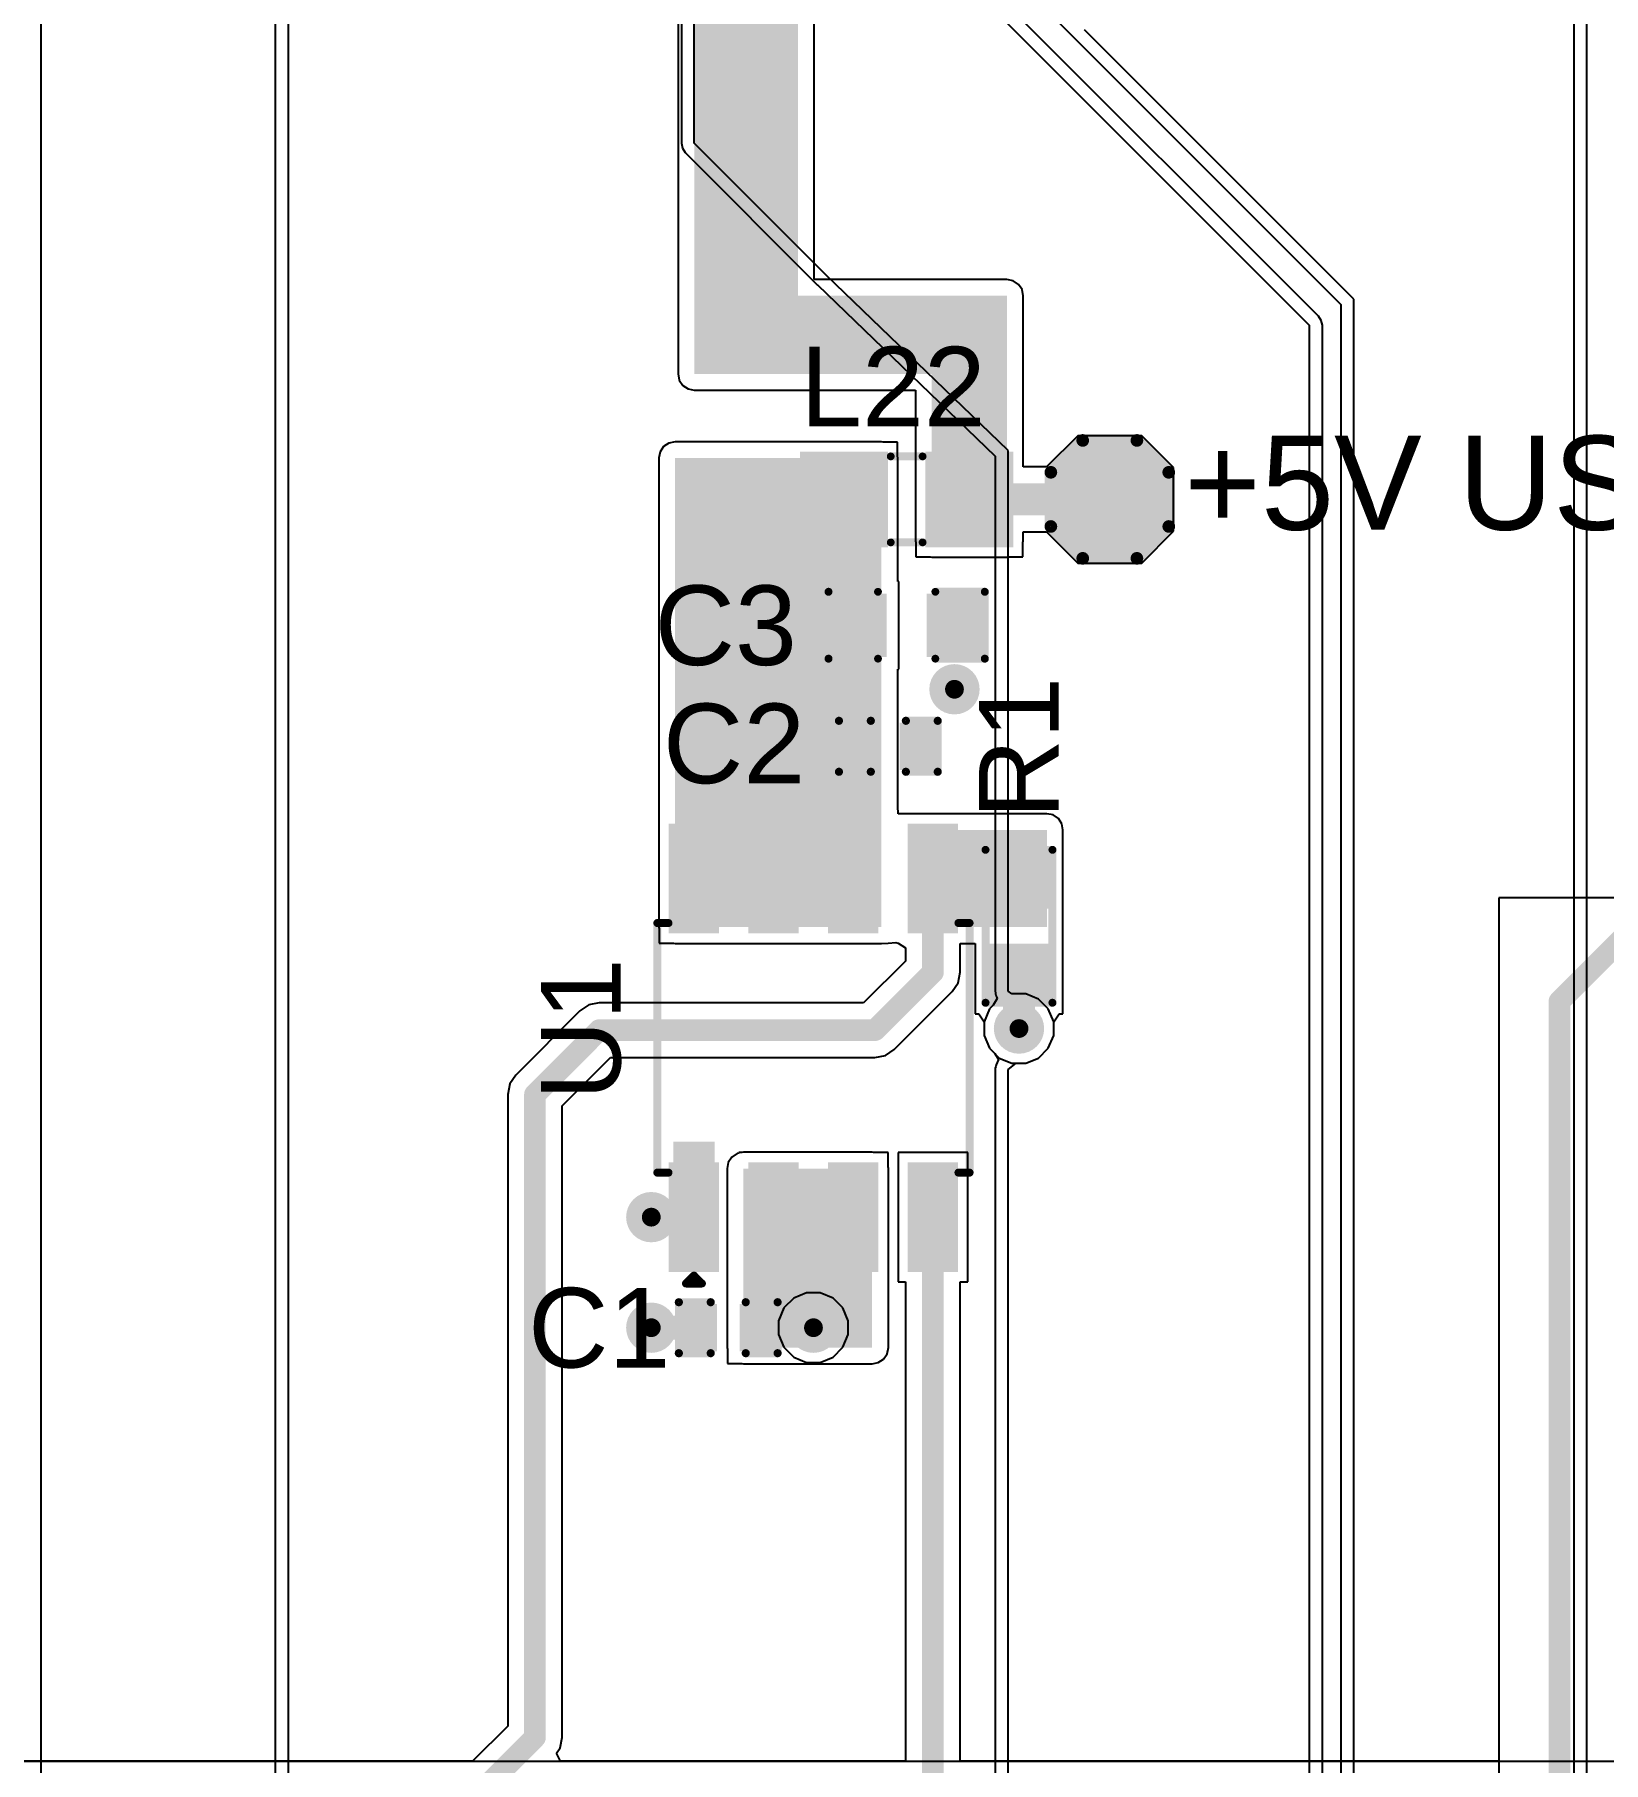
# Model space of a CAD drawing. Header units: millimetres. Extents: x 0 to 6.84, y 0 to 5.18.
# Drawn here: x 4.331 to 5.316, y 3.013 to 4.098 of the extents above; entities that cross this region are included whole.
import ezdxf

# ---------------------------------------------------------------- set-up
doc = ezdxf.new("R2010")
doc.units = ezdxf.units.MM
doc.header["$MEASUREMENT"] = 0
for name, color, linetype in [('BottomLayer', 5, 'Continuous'), ('BottomSolder', 6, 'Continuous'), ('TopLayer', 1, 'Continuous'), ('TopOverlay', 2, 'Continuous'), ('TopPaste', 8, 'Continuous'), ('TopSolder', 216, 'Continuous'), ('ViaHoleLayer', 16, 'Continuous')]:
    doc.layers.add(name, color=color, linetype=linetype)
doc.styles.add('Arial', font='', dxfattribs={"height": 0.2})
doc.styles.get('Arial').set_extended_font_data('Arial')

# ---------------------------------------------------------------- blocks, each defined once
blk = doc.blocks.new('SOIC_8_12')
at = {"layer": 'TopLayer'}
for points in [[(-0.0758, 0.0868), (-0.0758, 0.0632), (-0.1368, 0.0632), (-0.1368, 0.0868)], [(0.1368, 0.0868), (0.1368, 0.0632), (0.0758, 0.0632), (0.0758, 0.0868)], [(-0.0758, 0.0368), (-0.0758, 0.0132), (-0.1368, 0.0132), (-0.1368, 0.0368)], [(0.1368, 0.0368), (0.1368, 0.0132), (0.0758, 0.0132), (0.0758, 0.0368)], [(-0.0758, -0.0132), (-0.0758, -0.0368), (-0.1368, -0.0368), (-0.1368, -0.0132)], [(0.1368, -0.0132), (0.1368, -0.0368), (0.0758, -0.0368), (0.0758, -0.0132)], [(-0.0758, -0.0632), (-0.0758, -0.0868), (-0.1368, -0.0868), (-0.1368, -0.0632)], [(0.1368, -0.0632), (0.1368, -0.0868), (0.0758, -0.0868), (0.0758, -0.0632)]]:
    blk.add_hatch(color=1, dxfattribs=at).paths.add_polyline_path(points)
at = {"layer": 'TopOverlay'}
blk.add_hatch(color=2, dxfattribs=at).paths.add_polyline_path([(-0.072, 0.062), (-0.059, 0.062), (-0.059, 0.088), (-0.072, 0.088)])
at = {"layer": 'TopPaste'}
for points in [[(-0.0758, 0.0868), (-0.0758, 0.0632), (-0.1368, 0.0632), (-0.1368, 0.0868)], [(0.1368, 0.0868), (0.1368, 0.0632), (0.0758, 0.0632), (0.0758, 0.0868)], [(-0.0758, 0.0368), (-0.0758, 0.0132), (-0.1368, 0.0132), (-0.1368, 0.0368)], [(0.1368, 0.0368), (0.1368, 0.0132), (0.0758, 0.0132), (0.0758, 0.0368)], [(-0.0758, -0.0132), (-0.0758, -0.0368), (-0.1368, -0.0368), (-0.1368, -0.0132)], [(0.1368, -0.0132), (0.1368, -0.0368), (0.0758, -0.0368), (0.0758, -0.0132)], [(-0.0758, -0.0632), (-0.0758, -0.0868), (-0.1368, -0.0868), (-0.1368, -0.0632)], [(0.1368, -0.0632), (0.1368, -0.0868), (0.0758, -0.0868), (0.0758, -0.0632)]]:
    blk.add_hatch(color=8, dxfattribs=at).paths.add_polyline_path(points)
at = {"layer": 'TopSolder'}
for points in [[(-0.0718, 0.0908), (-0.0718, 0.0592), (-0.1408, 0.0592), (-0.1408, 0.0908)], [(0.1408, 0.0908), (0.1408, 0.0592), (0.0718, 0.0592), (0.0718, 0.0908)], [(-0.0718, 0.0408), (-0.0718, 0.0092), (-0.1408, 0.0092), (-0.1408, 0.0408)], [(0.1408, 0.0408), (0.1408, 0.0092), (0.0718, 0.0092), (0.0718, 0.0408)], [(-0.0718, -0.0092), (-0.0718, -0.0408), (-0.1408, -0.0408), (-0.1408, -0.0092)], [(0.1408, -0.0092), (0.1408, -0.0408), (0.0718, -0.0408), (0.0718, -0.0092)], [(-0.0718, -0.0592), (-0.0718, -0.0908), (-0.1408, -0.0908), (-0.1408, -0.0592)], [(0.1408, -0.0592), (0.1408, -0.0908), (0.0718, -0.0908), (0.0718, -0.0592)]]:
    blk.add_hatch(color=216, dxfattribs=at).paths.add_polyline_path(points)
at = {"layer": 'TopOverlay', "const_width": 0.005}
for points in [[(-0.0784, 0.098), (0.0784, 0.098)], [(-0.0784, 0.098), (-0.0784, 0.091)], [(0.0784, 0.098), (0.0784, 0.091)], [(-0.148, 0.08), (-0.148, 0.07)], [(-0.148, 0.08), (-0.143, 0.075)], [(-0.143, 0.075), (-0.148, 0.07)], [(-0.0784, -0.091), (-0.0784, -0.098)], [(-0.0784, -0.098), (0.0784, -0.098)], [(0.0784, -0.091), (0.0784, -0.098)]]:
    blk.add_lwpolyline(points, dxfattribs=at)
at = {"layer": 'TopOverlay', "const_width": 0.0025}
for points in [[(-0.0796, 0.098, 1), (-0.0771, 0.098, 1)], [(-0.0796, 0.098, 1), (-0.0771, 0.098, 1)], [(0.0771, 0.098, 1), (0.0796, 0.098, 1)], [(0.0771, 0.098, 1), (0.0796, 0.098, 1)], [(-0.0796, 0.091, 1), (-0.0771, 0.091, 1)], [(0.0771, 0.091, 1), (0.0796, 0.091, 1)], [(-0.1492, 0.08, 1), (-0.1467, 0.08, 1)], [(-0.1492, 0.08, 1), (-0.1467, 0.08, 1)], [(-0.1442, 0.075, 1), (-0.1417, 0.075, 1)], [(-0.1442, 0.075, 1), (-0.1417, 0.075, 1)], [(-0.1492, 0.07, 1), (-0.1467, 0.07, 1)], [(-0.1492, 0.07, 1), (-0.1467, 0.07, 1)], [(-0.0796, -0.091, 1), (-0.0771, -0.091, 1)], [(-0.0796, -0.098, 1), (-0.0771, -0.098, 1)], [(-0.0796, -0.098, 1), (-0.0771, -0.098, 1)], [(0.0771, -0.091, 1), (0.0796, -0.091, 1)], [(0.0771, -0.098, 1), (0.0796, -0.098, 1)], [(0.0771, -0.098, 1), (0.0796, -0.098, 1)]]:
    blk.add_lwpolyline(points, format="xyb", close=True, dxfattribs=at)
blk = doc.blocks.new('T__________31')
at = {"layer": 'TopLayer'}
blk.add_hatch(color=1, dxfattribs=at).paths.add_polyline_path([(0.015, 0.03), (-0.015, 0.03), (-0.03, 0.015), (-0.03, -0.015), (-0.015, -0.03), (0.015, -0.03), (0.03, -0.015), (0.03, 0.015)])
at = {"layer": 'TopPaste'}
blk.add_hatch(color=8, dxfattribs=at).paths.add_polyline_path([(0.015, 0.03), (-0.015, 0.03), (-0.03, 0.015), (-0.03, -0.015), (-0.015, -0.03), (0.015, -0.03), (0.03, -0.015), (0.03, 0.015)])
at = {"layer": 'TopSolder'}
blk.add_hatch(color=216, dxfattribs=at).paths.add_polyline_path([(0.017, 0.034), (-0.017, 0.034), (-0.034, 0.017), (-0.034, -0.017), (-0.017, -0.034), (0.017, -0.034), (0.034, -0.017), (0.034, 0.017)])
at = {"layer": 'TopOverlay', "const_width": 0.00787}
for points in [[(-0.017, 0.037), (-0.037, 0.017)], [(-0.017, 0.037), (0.017, 0.037)], [(0.017, 0.037), (0.037, 0.017)], [(-0.037, 0.017), (-0.037, -0.017)], [(0.037, 0.017), (0.037, -0.017)], [(-0.037, -0.017), (-0.017, -0.037)], [(0.037, -0.017), (0.017, -0.037)], [(-0.017, -0.037), (0.017, -0.037)]]:
    blk.add_lwpolyline(points, dxfattribs=at)
at = {"layer": 'TopOverlay', "const_width": 0.00394}
for points in [[(-0.019, 0.037, 1), (-0.015, 0.037, 1)], [(-0.019, 0.037, 1), (-0.015, 0.037, 1)], [(0.015, 0.037, 1), (0.019, 0.037, 1)], [(0.015, 0.037, 1), (0.019, 0.037, 1)], [(-0.039, 0.017, 1), (-0.035, 0.017, 1)], [(-0.039, 0.017, 1), (-0.035, 0.017, 1)], [(0.035, 0.017, 1), (0.039, 0.017, 1)], [(0.035, 0.017, 1), (0.039, 0.017, 1)], [(-0.039, -0.017, 1), (-0.035, -0.017, 1)], [(-0.039, -0.017, 1), (-0.035, -0.017, 1)], [(0.035, -0.017, 1), (0.039, -0.017, 1)], [(0.035, -0.017, 1), (0.039, -0.017, 1)], [(-0.019, -0.037, 1), (-0.015, -0.037, 1)], [(-0.019, -0.037, 1), (-0.015, -0.037, 1)], [(0.015, -0.037, 1), (0.019, -0.037, 1)], [(0.015, -0.037, 1), (0.019, -0.037, 1)]]:
    blk.add_lwpolyline(points, format="xyb", close=True, dxfattribs=at)
blk = doc.blocks.new('R___0603_54')
at = {"layer": 'TopLayer'}
for points in [[(-0.015, 0.0175), (-0.015, -0.0175), (-0.045, -0.0175), (-0.045, 0.0175)], [(0.045, 0.0175), (0.045, -0.0175), (0.015, -0.0175), (0.015, 0.0175)]]:
    blk.add_hatch(color=1, dxfattribs=at).paths.add_polyline_path(points)
at = {"layer": 'TopPaste'}
for points in [[(-0.015, 0.0175), (-0.015, -0.0175), (-0.045, -0.0175), (-0.045, 0.0175)], [(0.045, 0.0175), (0.045, -0.0175), (0.015, -0.0175), (0.015, 0.0175)]]:
    blk.add_hatch(color=8, dxfattribs=at).paths.add_polyline_path(points)
at = {"layer": 'TopSolder'}
for points in [[(-0.011, 0.0215), (-0.011, -0.0215), (-0.049, -0.0215), (-0.049, 0.0215)], [(0.049, 0.0215), (0.049, -0.0215), (0.011, -0.0215), (0.011, 0.0215)]]:
    blk.add_hatch(color=216, dxfattribs=at).paths.add_polyline_path(points)
at = {"layer": 'TopOverlay', "const_width": 0.005}
for points in [[(0.048, 0.021), (-0.048, 0.021)], [(-0.048, -0.021), (-0.048, 0.021)], [(0.048, -0.021), (0.048, 0.021)], [(0.048, -0.021), (-0.048, -0.021)]]:
    blk.add_lwpolyline(points, dxfattribs=at)
at = {"layer": 'TopOverlay', "const_width": 0.0025}
for points in [[(-0.04925, 0.021, 1), (-0.04675, 0.021, 1)], [(-0.04925, 0.021, 1), (-0.04675, 0.021, 1)], [(0.04675, 0.021, 1), (0.04925, 0.021, 1)], [(0.04675, 0.021, 1), (0.04925, 0.021, 1)], [(-0.04925, -0.021, 1), (-0.04675, -0.021, 1)], [(-0.04925, -0.021, 1), (-0.04675, -0.021, 1)], [(0.04675, -0.021, 1), (0.04925, -0.021, 1)], [(0.04675, -0.021, 1), (0.04925, -0.021, 1)]]:
    blk.add_lwpolyline(points, format="xyb", close=True, dxfattribs=at)
blk = doc.blocks.new('I___0805_62')
at = {"layer": 'TopLayer'}
for points in [[(-0.063, 0.026), (-0.0157, 0.026), (-0.0157, -0.026), (-0.063, -0.026)], [(0.0157, 0.026), (0.063, 0.026), (0.063, -0.026), (0.0157, -0.026)]]:
    blk.add_hatch(color=1, dxfattribs=at).paths.add_polyline_path(points)
at = {"layer": 'TopPaste'}
for points in [[(-0.063, 0.026), (-0.0157, 0.026), (-0.0157, -0.026), (-0.063, -0.026)], [(0.0157, 0.026), (0.063, 0.026), (0.063, -0.026), (0.0157, -0.026)]]:
    blk.add_hatch(color=8, dxfattribs=at).paths.add_polyline_path(points)
at = {"layer": 'TopSolder'}
for points in [[(-0.067, 0.03), (-0.0117, 0.03), (-0.0117, -0.03), (-0.067, -0.03)], [(0.0117, 0.03), (0.067, 0.03), (0.067, -0.03), (0.0117, -0.03)]]:
    blk.add_hatch(color=216, dxfattribs=at).paths.add_polyline_path(points)
at = {"layer": 'TopOverlay', "const_width": 0.005}
for points in [[(-0.01, 0.027), (0.01, 0.027)], [(-0.01, -0.027), (0.01, -0.027)]]:
    blk.add_lwpolyline(points, dxfattribs=at)
at = {"layer": 'TopOverlay', "const_width": 0.0025}
for points in [[(-0.0112, 0.027, 1), (-0.0088, 0.027, 1)], [(0.0088, 0.027, 1), (0.0112, 0.027, 1)], [(-0.0112, -0.027, 1), (-0.0088, -0.027, 1)], [(0.0088, -0.027, 1), (0.0112, -0.027, 1)]]:
    blk.add_lwpolyline(points, format="xyb", close=True, dxfattribs=at)
blk = doc.blocks.new('C___0603_108')
at = {"layer": 'TopLayer'}
for points in [[(-0.015, 0.0175), (-0.015, -0.0175), (-0.045, -0.0175), (-0.045, 0.0175)], [(0.045, 0.0175), (0.045, -0.0175), (0.015, -0.0175), (0.015, 0.0175)]]:
    blk.add_hatch(color=1, dxfattribs=at).paths.add_polyline_path(points)
at = {"layer": 'TopPaste'}
for points in [[(-0.015, 0.0175), (-0.015, -0.0175), (-0.045, -0.0175), (-0.045, 0.0175)], [(0.045, 0.0175), (0.045, -0.0175), (0.015, -0.0175), (0.015, 0.0175)]]:
    blk.add_hatch(color=8, dxfattribs=at).paths.add_polyline_path(points)
at = {"layer": 'TopSolder'}
for points in [[(-0.0126, 0.0199), (-0.0126, -0.0199), (-0.0474, -0.0199), (-0.0474, 0.0199)], [(0.0474, 0.0199), (0.0474, -0.0199), (0.0126, -0.0199), (0.0126, 0.0199)]]:
    blk.add_hatch(color=216, dxfattribs=at).paths.add_polyline_path(points)
at = {"layer": 'TopOverlay', "const_width": 0.005}
for points in [[(-0.049, 0.021), (-0.049, -0.021)], [(-0.018, 0.021), (-0.049, 0.021)], [(0.049, 0.021), (0.018, 0.021)], [(0.049, 0.021), (0.049, -0.021)], [(-0.018, -0.021), (-0.049, -0.021)], [(0.049, -0.021), (0.018, -0.021)]]:
    blk.add_lwpolyline(points, dxfattribs=at)
at = {"layer": 'TopOverlay', "const_width": 0.0025}
for points in [[(-0.0503, 0.021, 1), (-0.0478, 0.021, 1)], [(-0.0503, 0.021, 1), (-0.0478, 0.021, 1)], [(-0.0192, 0.021, 1), (-0.0168, 0.021, 1)], [(0.0168, 0.021, 1), (0.0192, 0.021, 1)], [(0.0478, 0.021, 1), (0.0503, 0.021, 1)], [(0.0478, 0.021, 1), (0.0503, 0.021, 1)], [(-0.0503, -0.021, 1), (-0.0478, -0.021, 1)], [(-0.0503, -0.021, 1), (-0.0478, -0.021, 1)], [(-0.0192, -0.021, 1), (-0.0168, -0.021, 1)], [(0.0168, -0.021, 1), (0.0192, -0.021, 1)], [(0.0478, -0.021, 1), (0.0503, -0.021, 1)], [(0.0478, -0.021, 1), (0.0503, -0.021, 1)]]:
    blk.add_lwpolyline(points, format="xyb", close=True, dxfattribs=at)
blk = doc.blocks.new('C___0402_109')
at = {"layer": 'TopLayer'}
for points in [[(-0.0275, -0.0125), (-0.0275, 0.0125), (-0.0095, 0.0125), (-0.0095, -0.0125)], [(0.0095, -0.0125), (0.0095, 0.0125), (0.0275, 0.0125), (0.0275, -0.0125)]]:
    blk.add_hatch(color=1, dxfattribs=at).paths.add_polyline_path(points)
at = {"layer": 'TopPaste'}
for points in [[(-0.0275, -0.0125), (-0.0275, 0.0125), (-0.0095, 0.0125), (-0.0095, -0.0125)], [(0.0095, -0.0125), (0.0095, 0.0125), (0.0275, 0.0125), (0.0275, -0.0125)]]:
    blk.add_hatch(color=8, dxfattribs=at).paths.add_polyline_path(points)
at = {"layer": 'TopSolder'}
for points in [[(-0.0299, -0.0149), (-0.0299, 0.0149), (-0.0071, 0.0149), (-0.0071, -0.0149)], [(0.0071, -0.0149), (0.0071, 0.0149), (0.0299, 0.0149), (0.0299, -0.0149)]]:
    blk.add_hatch(color=216, dxfattribs=at).paths.add_polyline_path(points)
at = {"layer": 'TopOverlay', "const_width": 0.005}
for points in [[(-0.031, 0.016), (-0.031, -0.016)], [(-0.011, 0.016), (-0.031, 0.016)], [(0.031, 0.016), (0.011, 0.016)], [(0.031, 0.016), (0.031, -0.016)], [(-0.011, -0.016), (-0.031, -0.016)], [(0.031, -0.016), (0.011, -0.016)]]:
    blk.add_lwpolyline(points, dxfattribs=at)
at = {"layer": 'TopOverlay', "const_width": 0.0025}
for points in [[(-0.0323, 0.016, 1), (-0.0297, 0.016, 1)], [(-0.0323, 0.016, 1), (-0.0297, 0.016, 1)], [(-0.0123, 0.016, 1), (-0.0097, 0.016, 1)], [(0.0097, 0.016, 1), (0.0123, 0.016, 1)], [(0.0297, 0.016, 1), (0.0323, 0.016, 1)], [(0.0297, 0.016, 1), (0.0323, 0.016, 1)], [(-0.0323, -0.016, 1), (-0.0297, -0.016, 1)], [(-0.0323, -0.016, 1), (-0.0297, -0.016, 1)], [(-0.0123, -0.016, 1), (-0.0097, -0.016, 1)], [(0.0097, -0.016, 1), (0.0123, -0.016, 1)], [(0.0297, -0.016, 1), (0.0323, -0.016, 1)], [(0.0297, -0.016, 1), (0.0323, -0.016, 1)]]:
    blk.add_lwpolyline(points, format="xyb", close=True, dxfattribs=at)
blk = doc.blocks.new('C___0402_110')
at = {"layer": 'TopLayer'}
for points in [[(-0.0275, -0.0125), (-0.0275, 0.0125), (-0.0095, 0.0125), (-0.0095, -0.0125)], [(0.0095, -0.0125), (0.0095, 0.0125), (0.0275, 0.0125), (0.0275, -0.0125)]]:
    blk.add_hatch(color=1, dxfattribs=at).paths.add_polyline_path(points)
at = {"layer": 'TopPaste'}
for points in [[(-0.0275, -0.0125), (-0.0275, 0.0125), (-0.0095, 0.0125), (-0.0095, -0.0125)], [(0.0095, -0.0125), (0.0095, 0.0125), (0.0275, 0.0125), (0.0275, -0.0125)]]:
    blk.add_hatch(color=8, dxfattribs=at).paths.add_polyline_path(points)
at = {"layer": 'TopSolder'}
for points in [[(-0.0299, -0.0149), (-0.0299, 0.0149), (-0.0071, 0.0149), (-0.0071, -0.0149)], [(0.0071, -0.0149), (0.0071, 0.0149), (0.0299, 0.0149), (0.0299, -0.0149)]]:
    blk.add_hatch(color=216, dxfattribs=at).paths.add_polyline_path(points)
at = {"layer": 'TopOverlay', "const_width": 0.005}
for points in [[(-0.031, -0.016), (-0.031, 0.016)], [(-0.031, 0.016), (-0.011, 0.016)], [(0.011, 0.016), (0.031, 0.016)], [(0.031, -0.016), (0.031, 0.016)], [(-0.031, -0.016), (-0.011, -0.016)], [(0.011, -0.016), (0.031, -0.016)]]:
    blk.add_lwpolyline(points, dxfattribs=at)
at = {"layer": 'TopOverlay', "const_width": 0.0025}
for points in [[(-0.0323, 0.016, 1), (-0.0297, 0.016, 1)], [(-0.0323, 0.016, 1), (-0.0297, 0.016, 1)], [(-0.0123, 0.016, 1), (-0.0097, 0.016, 1)], [(0.0097, 0.016, 1), (0.0123, 0.016, 1)], [(0.0297, 0.016, 1), (0.0323, 0.016, 1)], [(0.0297, 0.016, 1), (0.0323, 0.016, 1)], [(-0.0323, -0.016, 1), (-0.0297, -0.016, 1)], [(-0.0323, -0.016, 1), (-0.0297, -0.016, 1)], [(-0.0123, -0.016, 1), (-0.0097, -0.016, 1)], [(0.0097, -0.016, 1), (0.0123, -0.016, 1)], [(0.0297, -0.016, 1), (0.0323, -0.016, 1)], [(0.0297, -0.016, 1), (0.0323, -0.016, 1)]]:
    blk.add_lwpolyline(points, format="xyb", close=True, dxfattribs=at)

msp = doc.modelspace()

# ---------------------------------------------------------------- hatches: boundary and pattern name
at = {"layer": 'BottomLayer'}
h = msp.add_hatch(color=5, dxfattribs=at)
edge = h.paths.add_edge_path()
edge.add_arc((4.9083, 3.687), 0.0118, 0, 360)
h = msp.add_hatch(color=5, dxfattribs=at)
edge = h.paths.add_edge_path()
edge.add_arc((4.9488, 3.474), 0.0118, 0, 360)
h = msp.add_hatch(color=5, dxfattribs=at)
edge = h.paths.add_edge_path()
edge.add_arc((4.718, 3.3556), 0.0118, 0, 360)
h = msp.add_hatch(color=5, dxfattribs=at)
edge = h.paths.add_edge_path()
edge.add_arc((4.718, 3.2862), 0.0118, 0, 360)
h = msp.add_hatch(color=5, dxfattribs=at)
edge = h.paths.add_edge_path()
edge.add_arc((4.8198, 3.2862), 0.0118, 0, 360)
at = {"layer": 'BottomSolder'}
h = msp.add_hatch(color=6, dxfattribs=at)
edge = h.paths.add_edge_path()
edge.add_arc((4.9083, 3.687), 0.0158, 0, 360)
h = msp.add_hatch(color=6, dxfattribs=at)
edge = h.paths.add_edge_path()
edge.add_arc((4.9488, 3.474), 0.0158, 0, 360)
h = msp.add_hatch(color=6, dxfattribs=at)
edge = h.paths.add_edge_path()
edge.add_arc((4.718, 3.3556), 0.0158, 0, 360)
h = msp.add_hatch(color=6, dxfattribs=at)
edge = h.paths.add_edge_path()
edge.add_arc((4.718, 3.2862), 0.0158, 0, 360)
h = msp.add_hatch(color=6, dxfattribs=at)
edge = h.paths.add_edge_path()
edge.add_arc((4.8198, 3.2862), 0.0158, 0, 360)
at = {"layer": 'TopLayer'}
for points in [[(4.745, 3.885), (4.81, 3.885), (4.81, 4.3356), (4.745, 4.3356)], [(4.745, 3.885), (4.9412, 3.885), (4.9412, 3.934), (4.745, 3.934)], [(4.894, 3.7802), (4.9412, 3.7802), (4.9412, 3.934), (4.894, 3.934)], [(4.7329, 3.5377), (4.8625, 3.5377), (4.8625, 3.8322), (4.7329, 3.8322)], [(4.8829, 3.5377), (4.9663, 3.5377), (4.9663, 3.5987), (4.8829, 3.5987)], [(4.7758, 3.2737), (4.8566, 3.2737), (4.8566, 3.3861), (4.7758, 3.3861)]]:
    msp.add_hatch(color=1, dxfattribs=at).paths.add_polyline_path(points)
h = msp.add_hatch(color=1, dxfattribs=at)
edge = h.paths.add_edge_path()
edge.add_arc((4.9083, 3.687), 0.0118, 0, 360)
h = msp.add_hatch(color=1, dxfattribs=at)
edge = h.paths.add_edge_path()
edge.add_arc((4.9488, 3.474), 0.0118, 0, 360)
h = msp.add_hatch(color=1, dxfattribs=at)
edge = h.paths.add_edge_path()
edge.add_arc((4.718, 3.3556), 0.0118, 0, 360)
h = msp.add_hatch(color=1, dxfattribs=at)
edge = h.paths.add_edge_path()
edge.add_arc((4.718, 3.2862), 0.0118, 0, 360)
h = msp.add_hatch(color=1, dxfattribs=at)
edge = h.paths.add_edge_path()
edge.add_arc((4.8198, 3.2862), 0.0118, 0, 360)
at = {"layer": 'TopSolder'}
h = msp.add_hatch(color=216, dxfattribs=at)
edge = h.paths.add_edge_path()
edge.add_arc((4.9083, 3.687), 0.0158, 0, 360)
h = msp.add_hatch(color=216, dxfattribs=at)
edge = h.paths.add_edge_path()
edge.add_arc((4.9488, 3.474), 0.0158, 0, 360)
h = msp.add_hatch(color=216, dxfattribs=at)
edge = h.paths.add_edge_path()
edge.add_arc((4.718, 3.3556), 0.0158, 0, 360)
h = msp.add_hatch(color=216, dxfattribs=at)
edge = h.paths.add_edge_path()
edge.add_arc((4.718, 3.2862), 0.0158, 0, 360)
h = msp.add_hatch(color=216, dxfattribs=at)
edge = h.paths.add_edge_path()
edge.add_arc((4.8198, 3.2862), 0.0158, 0, 360)
at = {"layer": 'ViaHoleLayer'}
h = msp.add_hatch(color=16, dxfattribs=at)
edge = h.paths.add_edge_path()
edge.add_arc((4.9083, 3.687), 0.00591, 0, 360)
h = msp.add_hatch(color=16, dxfattribs=at)
edge = h.paths.add_edge_path()
edge.add_arc((4.9488, 3.474), 0.00591, 0, 360)
h = msp.add_hatch(color=16, dxfattribs=at)
edge = h.paths.add_edge_path()
edge.add_arc((4.718, 3.3556), 0.00591, 0, 360)
h = msp.add_hatch(color=16, dxfattribs=at)
edge = h.paths.add_edge_path()
edge.add_arc((4.718, 3.2862), 0.00591, 0, 360)
h = msp.add_hatch(color=16, dxfattribs=at)
edge = h.paths.add_edge_path()
edge.add_arc((4.8198, 3.2862), 0.00591, 0, 360)

# ---------------------------------------------------------------- linework, layer by layer
at = {"layer": 'BottomLayer'}
for p, q in [((4.335, 2.5518), (4.335, 4.228)), ((4.482, 4.187), (4.482, 1.616)), ((4.4902, 1.616), (4.4902, 4.1836)), ((4.7369, 4.1759), (4.7369, 4.0298)), ((4.745, 4.0298), (4.745, 4.1759)), ((5.297, 4.175), (5.297, 1.995)), ((5.3052, 1.995), (5.3052, 4.175)), ((4.9427, 4.1368), (4.9842, 4.0952)), ((4.93, 4.1165), (5.131, 3.9155)), ((5.1368, 3.9213), (4.9382, 4.1199)), ((5.159, 3.932), (4.99, 4.101)), ((4.9842, 4.0952), (5.1508, 3.9286)), ((4.7369, 4.0298), (4.7375, 4.0266)), ((4.7375, 4.0266), (4.7392, 4.024)), ((4.828, 3.9468), (4.745, 4.0298)), ((4.7392, 4.024), (4.7392, 4.024)), ((4.7392, 4.024), (4.8222, 3.941)), ((4.8222, 3.941), (4.8223, 3.941)), ((4.8223, 3.941), (4.8223, 3.9409)), ((4.8223, 3.9409), (4.9338, 3.8333)), ((4.942, 3.8368), (4.828, 3.9468)), ((5.1508, 3.9286), (5.1508, 2.1204)), ((5.159, 2.117), (5.159, 3.932)), ((5.1385, 3.9186), (5.1368, 3.9213)), ((5.1368, 3.9213), (5.1368, 3.9213)), ((5.1392, 3.9155), (5.1385, 3.9186)), ((5.131, 3.9155), (5.131, 2.302)), ((5.1392, 2.302), (5.1392, 3.9155)), ((5.1392, 3.9155), (5.1392, 3.9155)), ((4.9338, 3.8333), (4.9338, 3.4974)), ((4.942, 3.4974), (4.942, 3.8368)), ((4.9352, 3.4929), (4.9326, 3.4887)), ((4.9338, 3.4974), (4.934, 3.4966)), ((4.934, 3.4966), (4.934, 3.4958)), ((4.934, 3.4958), (4.9343, 3.4951)), ((4.9343, 3.4951), (4.9345, 3.4943)), ((4.9345, 3.4943), (4.9349, 3.4936)), ((4.9349, 3.4936), (4.9352, 3.4929)), ((4.9444, 3.4958), (4.942, 3.4974)), ((4.9531, 3.4958), (4.9444, 3.4958)), ((4.9611, 3.4925), (4.9531, 3.4958)), ((4.9303, 3.4864), (4.9269, 3.4783)), ((4.9326, 3.4887), (4.9303, 3.4864)), ((4.9672, 3.4864), (4.9611, 3.4925)), ((4.9706, 3.4783), (4.9672, 3.4864)), ((4.9269, 3.4783), (4.9269, 3.4697)), ((4.9706, 3.4697), (4.9706, 3.4783)), ((4.9269, 3.4697), (4.9303, 3.4616)), ((4.9303, 3.4616), (4.9337, 3.4583)), ((4.9611, 3.4555), (4.9672, 3.4616)), ((4.9672, 3.4616), (4.9706, 3.4697)), ((4.9337, 3.4583), (4.9359, 3.4545)), ((4.9342, 3.4502), (4.9339, 3.4491)), ((4.9345, 3.4513), (4.9342, 3.4502)), ((4.9359, 3.4545), (4.9345, 3.4513)), ((4.942, 3.4482), (4.947, 3.4522)), ((4.947, 3.4522), (4.9531, 3.4522)), ((4.9531, 3.4522), (4.9611, 3.4555)), ((4.9339, 3.4486), (4.9338, 3.4482)), ((4.9338, 3.4482), (4.9338, 2.302)), ((4.9339, 3.4491), (4.9339, 3.4486)), ((4.942, 2.302), (4.942, 3.4482)), ((4.8013, 3.2986), (4.7979, 3.2905)), ((4.8074, 3.3047), (4.8013, 3.2986)), ((4.8154, 3.308), (4.8074, 3.3047)), ((4.8241, 3.308), (4.8154, 3.308)), ((4.8321, 3.3047), (4.8241, 3.308)), ((4.8382, 3.2986), (4.8321, 3.3047)), ((4.8416, 3.2905), (4.8382, 3.2986)), ((4.7979, 3.2905), (4.7979, 3.2819)), ((4.8416, 3.2819), (4.8416, 3.2905)), ((4.7979, 3.2819), (4.8013, 3.2739)), ((4.8382, 3.2739), (4.8416, 3.2819)), ((4.8013, 3.2739), (4.8074, 3.2677)), ((4.8074, 3.2677), (4.8154, 3.2644)), ((4.8241, 3.2644), (4.8321, 3.2677)), ((4.8321, 3.2677), (4.8382, 3.2739)), ((4.8154, 3.2644), (4.8241, 3.2644))]:
    msp.add_line(p, q, dxfattribs=at)
at = {"layer": 'TopLayer'}
for p, q in [((4.7348, 4.2869), (4.7348, 3.934)), ((4.8202, 3.9442), (4.8202, 4.287)), ((4.9412, 3.9442), (4.8202, 3.9442)), ((4.9451, 3.9434), (4.9412, 3.9442)), ((4.9485, 3.9412), (4.9451, 3.9434)), ((4.9507, 3.9379), (4.9485, 3.9412)), ((4.9514, 3.934), (4.9507, 3.9379)), ((4.7348, 3.934), (4.7348, 3.885)), ((4.9514, 3.8266), (4.9514, 3.934)), ((4.7348, 3.885), (4.7356, 3.8811)), ((4.7356, 3.8811), (4.7378, 3.8778)), ((4.7378, 3.8778), (4.7411, 3.8756)), ((4.7411, 3.8756), (4.745, 3.8748)), ((4.745, 3.8748), (4.8838, 3.8748)), ((4.8838, 3.8748), (4.8838, 3.7802)), ((4.729, 3.8416), (4.7257, 3.8394)), ((4.7329, 3.8424), (4.729, 3.8416)), ((4.8625, 3.8424), (4.7329, 3.8424)), ((4.8635, 3.8422), (4.8625, 3.8424)), ((4.8725, 3.8422), (4.8635, 3.8422)), ((4.8725, 3.8332), (4.8725, 3.8422)), ((4.9858, 3.8462), (4.9661, 3.8266)), ((5.0258, 3.8462), (4.9858, 3.8462)), ((5.0458, 3.8262), (5.0258, 3.8462)), ((4.7235, 3.8361), (4.7227, 3.8322)), ((4.7227, 3.8322), (4.7227, 3.5377)), ((4.7257, 3.8394), (4.7235, 3.8361)), ((4.8727, 3.8322), (4.8725, 3.8332)), ((4.8727, 3.7547), (4.8727, 3.8322)), ((4.9661, 3.8266), (4.9514, 3.8266)), ((5.0458, 3.7862), (5.0458, 3.8262)), ((4.9514, 3.7802), (4.9514, 3.7858)), ((4.9514, 3.7858), (4.9661, 3.7858)), ((4.9661, 3.7858), (4.9858, 3.7662)), ((5.0258, 3.7662), (5.0458, 3.7862)), ((4.8838, 3.7802), (4.884, 3.7792)), ((4.884, 3.7792), (4.884, 3.7702)), ((4.9512, 3.7792), (4.9514, 3.7802)), ((4.9512, 3.7702), (4.9512, 3.7792)), ((4.884, 3.7702), (4.893, 3.7702)), ((4.893, 3.7702), (4.894, 3.77)), ((4.894, 3.77), (4.9412, 3.77)), ((4.9412, 3.77), (4.9422, 3.7702)), ((4.9422, 3.7702), (4.9512, 3.7702)), ((4.9858, 3.7662), (5.0258, 3.7662)), ((4.8733, 3.7547), (4.8727, 3.7547)), ((4.8733, 3.6997), (4.8733, 3.7547)), ((4.8727, 3.6136), (4.8727, 3.6997)), ((4.8727, 3.6997), (4.8733, 3.6997)), ((4.8729, 3.6087), (4.8727, 3.6136)), ((4.882, 3.6087), (4.8729, 3.6087)), ((4.8829, 3.6089), (4.882, 3.6087)), ((4.9663, 3.6089), (4.8829, 3.6089)), ((4.9702, 3.6081), (4.9663, 3.6089)), ((4.9735, 3.6059), (4.9702, 3.6081)), ((4.9757, 3.6026), (4.9735, 3.6059)), ((4.9764, 3.5987), (4.9757, 3.6026)), ((4.9764, 3.5381), (4.9764, 3.5987)), ((5.417, 3.5561), (5.25, 3.5561)), ((5.25, 3.5561), (5.25, 2.7609)), ((5.4731, 3.5561), (5.25, 3.5561)), ((5.25, 3.5561), (5.25, 3.014)), ((4.7227, 3.5377), (4.7229, 3.5367)), ((4.7229, 3.5367), (4.7229, 3.5277)), ((4.9763, 3.5332), (4.9764, 3.5377)), ((4.9764, 3.5377), (4.9764, 3.5381)), ((4.7229, 3.5277), (4.732, 3.5277)), ((4.732, 3.5277), (4.7329, 3.5275)), ((4.7329, 3.5275), (4.8625, 3.5275)), ((4.8625, 3.5275), (4.8666, 3.5277)), ((4.8666, 3.5277), (4.8716, 3.5281)), ((4.8666, 3.5277), (4.8666, 3.5277)), ((4.8716, 3.5281), (4.8729, 3.5277)), ((4.8729, 3.5277), (4.8776, 3.5247)), ((4.9119, 3.5093), (4.9119, 3.5275)), ((4.9119, 3.5275), (4.9213, 3.5275)), ((4.9213, 3.5275), (4.9213, 3.4832)), ((4.9763, 3.4832), (4.9763, 3.5332)), ((4.9763, 3.5332), (4.9763, 3.5332)), ((4.8776, 3.5164), (4.8513, 3.4901)), ((4.8776, 3.5247), (4.8776, 3.5164)), ((4.9106, 3.5027), (4.9119, 3.5093)), ((4.8705, 3.4608), (4.9069, 3.4972)), ((4.9069, 3.4972), (4.9106, 3.5027)), ((4.6732, 3.4851), (4.6329, 3.4448)), ((4.6788, 3.4888), (4.6732, 3.4851)), ((4.6853, 3.4901), (4.6788, 3.4888)), ((4.8513, 3.4901), (4.6853, 3.4901)), ((4.9213, 3.4832), (4.9235, 3.4832)), ((4.9235, 3.4832), (4.9269, 3.4783)), ((4.9706, 3.4783), (4.974, 3.4832)), ((4.974, 3.4832), (4.9763, 3.4832)), ((4.9269, 3.4783), (4.9269, 3.4697)), ((4.9706, 3.4697), (4.9706, 3.4783)), ((4.865, 3.4571), (4.8705, 3.4608)), ((4.9269, 3.4697), (4.9303, 3.4616)), ((4.9303, 3.4616), (4.9364, 3.4555)), ((4.9611, 3.4555), (4.9672, 3.4616)), ((4.9672, 3.4616), (4.9706, 3.4697)), ((4.6621, 3.4255), (4.6924, 3.4558)), ((4.6924, 3.4558), (4.8584, 3.4558)), ((4.8584, 3.4558), (4.865, 3.4571)), ((4.9364, 3.4555), (4.9444, 3.4522)), ((4.9444, 3.4522), (4.9531, 3.4522)), ((4.9531, 3.4522), (4.9611, 3.4555)), ((4.6292, 3.4392), (4.6279, 3.4326)), ((4.6329, 3.4448), (4.6292, 3.4392)), ((4.6279, 3.4326), (4.6279, 3.0361)), ((4.6621, 3.029), (4.6621, 3.4255)), ((4.7719, 3.3955), (4.7685, 3.3933)), ((4.7729, 3.3958), (4.7719, 3.3955)), ((4.7748, 3.3961), (4.7729, 3.3961)), ((4.7729, 3.3961), (4.7729, 3.3958)), ((4.7758, 3.3963), (4.7748, 3.3961)), ((4.8566, 3.3963), (4.7758, 3.3963)), ((4.8575, 3.3961), (4.8566, 3.3963)), ((4.8666, 3.3961), (4.8575, 3.3961)), ((4.8666, 3.3871), (4.8666, 3.3961)), ((4.9166, 3.3961), (4.8729, 3.3961)), ((4.8729, 3.3961), (4.8729, 3.3151)), ((4.9166, 3.3151), (4.9166, 3.3961)), ((4.7663, 3.39), (4.7656, 3.3861)), ((4.7656, 3.3861), (4.7656, 3.2737)), ((4.7685, 3.3933), (4.7663, 3.39)), ((4.8668, 3.3861), (4.8666, 3.3871)), ((4.8668, 3.2737), (4.8668, 3.3861)), ((4.8729, 3.3151), (4.8776, 3.3151)), ((4.8776, 3.3151), (4.8776, 3.014)), ((4.9119, 3.014), (4.9119, 3.3151)), ((4.9119, 3.3151), (4.9166, 3.3151)), ((4.7656, 3.2737), (4.7658, 3.2727)), ((4.7658, 3.2727), (4.7658, 3.2637)), ((4.8605, 3.2643), (4.8638, 3.2665)), ((4.8638, 3.2665), (4.866, 3.2698)), ((4.866, 3.2698), (4.8668, 3.2737)), ((4.7658, 3.2637), (4.7748, 3.2637)), ((4.7748, 3.2637), (4.7758, 3.2635)), ((4.7758, 3.2635), (4.8566, 3.2635)), ((4.8566, 3.2635), (4.8605, 3.2643)), ((4.6279, 3.0361), (4.6058, 3.014)), ((4.6608, 3.0224), (4.6621, 3.029)), ((4.6585, 3.019), (4.6608, 3.0224)), ((4.6611, 3.014), (4.6585, 3.019)), ((0.727, 3.014), (5.417, 3.014)), ((4.6058, 3.014), (0.7315, 3.014)), ((4.8776, 3.014), (4.6611, 3.014)), ((5.25, 3.014), (4.9119, 3.014))]:
    msp.add_line(p, q, dxfattribs=at)
for points, const_width in [([(4.9176, 3.8062), (5.0058, 3.8062)], 0.02), ([(4.8948, 3.5093), (4.8948, 3.5682)], 0.0136), ([(5.288, 3.491), (5.336, 3.539)], 0.0136), ([(4.8584, 3.473), (4.8948, 3.5093)], 0.0136), ([(4.9488, 3.474), (4.9488, 3.5082)], 0.02), ([(5.288, 2.9816), (5.288, 3.491)], 0.0136), ([(4.645, 3.4326), (4.6853, 3.473)], 0.0136), ([(4.6853, 3.473), (4.8584, 3.473)], 0.0136), ([(4.645, 3.029), (4.645, 3.4326)], 0.0136), ([(4.8948, 3.0058), (4.8948, 3.3556)], 0.0136), ([(4.718, 3.2862), (4.7478, 3.2862)], 0.015), ([(4.595, 2.979), (4.645, 3.029)], 0.0136)]:
    msp.add_lwpolyline(points, dxfattribs=dict(at, const_width=const_width))
for points, const_width in [([(4.9126, 3.8062, 1), (4.9226, 3.8062, 1)], 0.01), ([(5.0008, 3.8062, 1), (5.0108, 3.8062, 1)], 0.01), ([(4.8914, 3.5682, 1), (4.8982, 3.5682, 1)], 0.0068), ([(4.8914, 3.5093, 1), (4.8982, 3.5093, 1)], 0.0068), ([(4.8914, 3.5093, 1), (4.8982, 3.5093, 1)], 0.0068), ([(4.9438, 3.5082, 1), (4.9538, 3.5082, 1)], 0.01), ([(5.2846, 3.491, 1), (5.2914, 3.491, 1)], 0.0068), ([(5.2846, 3.491, 1), (5.2914, 3.491, 1)], 0.0068), ([(4.9438, 3.474, 1), (4.9538, 3.474, 1)], 0.01), ([(4.6819, 3.473, 1), (4.6887, 3.473, 1)], 0.0068), ([(4.6819, 3.473, 1), (4.6887, 3.473, 1)], 0.0068), ([(4.855, 3.473, 1), (4.8618, 3.473, 1)], 0.0068), ([(4.855, 3.473, 1), (4.8618, 3.473, 1)], 0.0068), ([(4.6416, 3.4326, 1), (4.6484, 3.4326, 1)], 0.0068), ([(4.6416, 3.4326, 1), (4.6484, 3.4326, 1)], 0.0068), ([(4.8914, 3.3556, 1), (4.8982, 3.3556, 1)], 0.0068), ([(4.7143, 3.2862, 1), (4.7218, 3.2862, 1)], 0.0075), ([(4.744, 3.2862, 1), (4.7515, 3.2862, 1)], 0.0075), ([(4.6416, 3.029, 1), (4.6484, 3.029, 1)], 0.0068), ([(4.6416, 3.029, 1), (4.6484, 3.029, 1)], 0.0068)]:
    msp.add_lwpolyline(points, format="xyb", close=True, dxfattribs=dict(at, const_width=const_width))

# ---------------------------------------------------------------- block references
for name, p, rotation in [('T__________31', (5.0058, 3.8062), 90), ('C___0603_108', (4.8783, 3.7272), 180), ('C___0402_109', (4.8668, 3.6512), 180), ('SOIC_8_12', (4.8198, 3.4619), 90), ('R___0603_54', (4.9488, 3.5382), 270)]:
    msp.add_blockref(name, p, dxfattribs=dict(rotation=rotation))
for name, p in [('I___0805_62', (4.8783, 3.8062)), ('C___0402_110', (4.7663, 3.2862))]:
    msp.add_blockref(name, p)

# ---------------------------------------------------------------- texts
at = {"layer": 'TopOverlay', "style": 'Arial'}
for s, height, p in [('L22', 0.05, (4.8114, 3.852)), ('+5V USB', 0.05906, (5.0525, 3.7871)), ('C3', 0.05, (4.7201, 3.7022)), ('C2', 0.05, (4.7253, 3.628)), ('C1', 0.05, (4.6407, 3.2612))]:
    msp.add_text(s, height=height, dxfattribs=at).set_placement(p)
for s, p in [('R1', (4.9737, 3.6054)), ('U1', (4.6987, 3.4289))]:
    msp.add_text(s, height=0.05, rotation=90, dxfattribs=at).set_placement(p)

doc.saveas('drawing.dxf')
